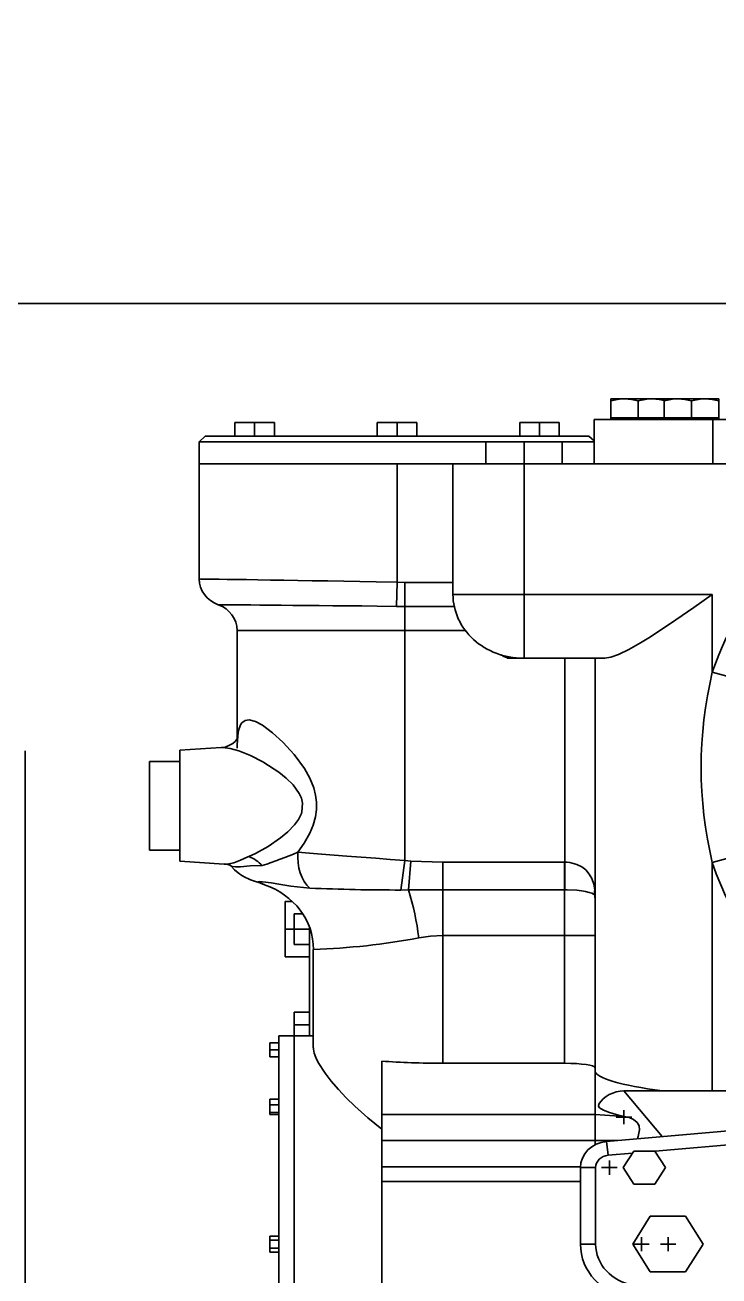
# Model space of a CAD drawing. Extents: x -12047294 to -5625356, y -1456591 to -622873.
# Drawn here: x -5748927.3 to -5748714.1, y -679931.8 to -679547.6 of the extents above; entities that cross this region are included whole.
import ezdxf

# ---------------------------------------------------------------- set-up
doc = ezdxf.new("R2010")
doc.units = 0
doc.header["$LTSCALE"] = 10
doc.header["$MEASUREMENT"] = 0
doc.layers.add('A-TEXTROOM-报建', color=210, linetype='Continuous')
doc.layers.add('M-W-EQUIP', color=156, linetype='Continuous', lineweight=35)

# ---------------------------------------------------------------- blocks, each defined once
blk = doc.blocks.new('300RT')
at = {"layer": 'M-W-EQUIP'}
for p, q in [((2927.13, 831.23, 0), (3378.69, 831.23, 0)), ((3054.39, 806.01, 0), (3054.39, 805.42, 0)), ((3054.39, 806.01, 0), (3059.13, 806.01, 0)), ((3054.39, 805.42, 0), (3056.71, 805.85, 0)), ((3054.39, 800.95, 0), (3054.39, 805.42, 0)), ((3056.71, 805.85, 0), (3059.13, 806.01, 0)), ((3068.61, 806.01, 0), (3059.13, 806.01, 0)), ((3063.87, 805.42, 0), (3066.19, 805.85, 0)), ((3063.87, 800.95, 0), (3063.87, 805.42, 0)), ((3066.19, 805.85, 0), (3068.61, 806.01, 0)), ((3073.35, 806.01, 0), (3068.61, 806.01, 0)), ((3073.35, 806.01, 0), (3077.55, 806.01, 0)), ((3073.35, 805.42, 0), (3073.35, 806.01, 0)), ((3073.35, 805.52, 0), (3075.13, 805.85, 0)), ((3073.35, 800.95, 0), (3073.35, 805.42, 0)), ((3075.13, 805.85, 0), (3077.55, 806.01, 0)), ((3087.03, 806.01, 0), (3077.55, 806.01, 0)), ((3082.29, 805.42, 0), (3084.61, 805.85, 0)), ((3082.29, 800.95, 0), (3082.29, 805.42, 0)), ((3084.61, 805.85, 0), (3087.03, 806.01, 0)), ((3091.77, 806.01, 0), (3087.03, 806.01, 0)), ((3091.77, 805.42, 0), (3091.77, 806.01, 0)), ((3091.77, 800.95, 0), (3091.77, 805.42, 0)), ((3054.39, 800.95, 0), (3054.39, 800.5, 0)), ((3059.13, 800.95, 0), (3054.39, 800.95, 0)), ((3063.87, 800.95, 0), (3059.13, 800.95, 0)), ((3068.61, 800.95, 0), (3063.87, 800.95, 0)), ((3073.35, 800.95, 0), (3068.61, 800.95, 0)), ((3073.35, 800.5, 0), (3073.35, 800.95, 0)), ((3077.55, 800.95, 0), (3073.35, 800.95, 0)), ((3082.29, 800.95, 0), (3077.55, 800.95, 0)), ((3087.03, 800.95, 0), (3082.29, 800.95, 0)), ((3091.77, 800.95, 0), (3087.03, 800.95, 0)), ((3091.77, 800.5, 0), (3091.77, 800.95, 0)), ((2825.78, 800.5, 0), (3056.48, 800.5, 0)), ((3056.48, 800.5, 0), (3056.48, 788.77, 0)), ((3056.48, 800.5, 0), (3097.57, 800.5, 0)), ((3097.57, 800.5, 0), (3097.57, 788.77, 0)), ((3109.61, 799.77, 0), (3109.61, 796.1, 0)), ((3109.61, 799.77, 0), (3116.46, 799.77, 0)), ((3116.46, 799.77, 0), (3116.46, 796.1, 0)), ((3116.46, 799.77, 0), (3123.31, 799.77, 0)), ((3123.31, 799.77, 0), (3123.31, 796.1, 0)), ((3158.88, 799.77, 0), (3158.88, 796.1, 0)), ((3158.88, 799.77, 0), (3165.73, 799.77, 0)), ((3165.73, 799.77, 0), (3165.73, 796.1, 0)), ((3165.73, 799.77, 0), (3172.57, 799.77, 0)), ((3172.57, 799.77, 0), (3172.57, 796.1, 0)), ((3208.14, 799.77, 0), (3208.14, 796.1, 0)), ((3208.14, 799.77, 0), (3214.99, 799.77, 0)), ((3214.99, 799.77, 0), (3214.99, 796.1, 0)), ((3214.99, 799.77, 0), (3221.84, 799.77, 0)), ((3221.84, 799.77, 0), (3221.84, 796.1, 0)), ((3099.36, 796.1, 0), (3097.57, 794.86, 0)), ((3108.65, 794.64, 0), (3097.57, 794.64, 0)), ((3099.36, 796.1, 0), (3198.91, 796.1, 0)), ((3108.65, 794.64, 0), (3108.65, 788.77, 0)), ((3108.65, 794.64, 0), (3121.82, 794.64, 0)), ((3121.82, 794.64, 0), (3121.82, 788.77, 0)), ((3121.82, 794.64, 0), (3134.99, 794.64, 0)), ((3134.99, 794.64, 0), (3134.99, 788.77, 0)), ((3199.96, 794.64, 0), (3134.99, 794.64, 0)), ((3198.91, 796.1, 0), (3232.09, 796.1, 0)), ((3234.2, 794.64, 0), (3199.96, 794.64, 0)), ((3234.2, 794.64, 0), (3232.09, 796.1, 0)), ((3234.2, 788.77, 0), (3234.2, 794.64, 0)), ((2825.78, 788.77, 0), (3056.48, 788.77, 0)), ((3121.82, 788.77, 0), (2984.17, 788.77, 0)), ((3121.82, 788.77, 0), (3146.39, 788.77, 0)), ((3121.82, 754.28, 0), (3121.82, 788.77, 0)), ((3146.39, 754.28, 0), (3146.39, 788.77, 0)), ((3146.39, 788.77, 0), (3165.73, 788.77, 0)), ((3165.73, 757.48, 0), (3165.73, 788.77, 0)), ((3165.73, 788.77, 0), (3234.2, 788.77, 0)), ((3199.96, 788.77, 0), (3165.73, 788.77, 0)), ((3234.2, 788.77, 0), (3199.96, 788.77, 0)), ((3234.2, 758.35, 0), (3234.2, 788.77, 0)), ((3172.92, 757.59, 0), (3178.55, 757.67, 0)), ((3178.55, 757.67, 0), (3184.09, 757.75, 0)), ((3184.09, 757.75, 0), (3189.66, 757.82, 0)), ((3189.66, 757.82, 0), (3195.05, 757.89, 0)), ((3195.05, 757.89, 0), (3200.09, 757.96, 0)), ((3200.09, 757.96, 0), (3204.89, 758.02, 0)), ((3204.89, 758.02, 0), (3209.54, 758.07, 0)), ((3209.54, 758.07, 0), (3213.88, 758.13, 0)), ((3213.88, 758.13, 0), (3217.75, 758.17, 0)), ((3217.75, 758.17, 0), (3221.27, 758.21, 0)), ((3221.27, 758.21, 0), (3224.49, 758.25, 0)), ((3224.49, 758.25, 0), (3227.28, 758.28, 0)), ((3227.28, 758.28, 0), (3229.55, 758.3, 0)), ((3229.55, 758.3, 0), (3231.39, 758.32, 0)), ((3231.39, 758.32, 0), (3232.81, 758.33, 0)), ((3232.81, 758.33, 0), (3233.74, 758.34, 0)), ((3233.74, 758.34, 0), (3234.16, 758.35, 0)), ((3234.16, 758.35, 0), (3234.14, 758.35, 0)), ((3056.69, 754.28, 0), (3121.82, 754.28, 0)), ((3056.73, 754.27, 0), (3056.69, 754.28, 0)), ((3056.69, 754.28, 0), (3056.69, 733.67, 0)), ((3121.82, 737.41, 0), (3121.82, 754.28, 0)), ((3121.82, 754.28, 0), (3125.12, 754.28, 0)), ((3125.12, 754.28, 0), (3128.36, 754.28, 0)), ((3128.36, 754.28, 0), (3131.49, 754.28, 0)), ((3131.49, 754.28, 0), (3134.43, 754.28, 0)), ((3134.43, 754.28, 0), (3137.15, 754.28, 0)), ((3137.15, 754.28, 0), (3139.59, 754.28, 0)), ((3139.59, 754.28, 0), (3141.71, 754.28, 0)), ((3141.71, 754.28, 0), (3143.47, 754.28, 0)), ((3143.47, 754.28, 0), (3144.83, 754.28, 0)), ((3144.83, 754.28, 0), (3145.78, 754.28, 0)), ((3145.78, 754.28, 0), (3146.3, 754.28, 0)), ((3146.3, 754.28, 0), (3146.34, 754.28, 0)), ((3146.39, 757.45, 0), (3163.09, 757.45, 0)), ((3163.09, 757.45, 0), (3165.73, 757.48, 0)), ((3163.09, 751.1, 0), (3163.09, 757.45, 0)), ((3165.73, 757.48, 0), (3172.92, 757.59, 0)), ((3165.96, 751.11, 0), (3165.73, 757.48, 0)), ((3063.08, 750.85, 0), (3056.73, 754.27, 0)), ((3163.09, 751.1, 0), (3145.91, 751.1, 0)), ((3165.96, 751.11, 0), (3163.09, 751.1, 0)), ((3163.09, 751.1, 0), (3163.09, 744.75, 0)), ((3172.58, 751.17, 0), (3165.96, 751.11, 0)), ((3177.86, 751.21, 0), (3172.58, 751.17, 0)), ((3183.05, 751.25, 0), (3177.86, 751.21, 0)), ((3187.96, 751.29, 0), (3183.05, 751.25, 0)), ((3192.71, 751.32, 0), (3187.96, 751.29, 0)), ((3197.37, 751.35, 0), (3192.71, 751.32, 0)), ((3201.79, 751.38, 0), (3197.37, 751.35, 0)), ((3205.84, 751.41, 0), (3201.79, 751.38, 0)), ((3209.61, 751.44, 0), (3205.84, 751.41, 0)), ((3213.15, 751.46, 0), (3209.61, 751.44, 0)), ((3216.35, 751.48, 0), (3213.15, 751.46, 0)), ((3219.11, 751.5, 0), (3216.35, 751.48, 0)), ((3221.51, 751.51, 0), (3219.11, 751.5, 0)), ((3223.57, 751.52, 0), (3221.51, 751.51, 0)), ((3225.22, 751.53, 0), (3223.57, 751.52, 0)), ((3226.42, 751.54, 0), (3225.22, 751.53, 0)), ((3227.21, 751.55, 0), (3226.42, 751.54, 0)), ((3227.59, 751.55, 0), (3227.21, 751.55, 0)), ((3227.56, 751.55, 0), (3227.59, 751.55, 0)), ((3069.26, 747.58, 0), (3063.08, 750.85, 0)), ((3075.64, 744.3, 0), (3069.26, 747.58, 0)), ((3163.09, 744.75, 0), (3142.09, 744.75, 0)), ((3163.09, 683.87, 0), (3163.09, 744.75, 0)), ((3221.03, 744.75, 0), (3163.09, 744.75, 0)), ((3221.03, 716.08, 0), (3221.03, 744.75, 0)), ((3078.64, 742.82, 0), (3075.64, 744.3, 0)), ((3081.55, 741.44, 0), (3078.64, 742.82, 0)), ((3085.59, 739.68, 0), (3081.55, 741.44, 0)), ((3089.17, 738.35, 0), (3085.59, 739.68, 0)), ((3091.74, 737.65, 0), (3089.17, 738.35, 0)), ((3093.82, 737.41, 0), (3091.74, 737.65, 0)), ((3121.82, 737.41, 0), (3093.82, 737.41, 0)), ((3097.21, 674.42, 0), (3097.21, 737.41, 0)), ((3107.73, 737.41, 0), (3107.73, 683.46, 0)), ((3121.82, 737.41, 0), (3122.16, 737.41, 0)), ((3122.2, 737.41, 0), (3127.65, 737.41, 0)), ((3041.57, 730.47, 0), (3056.69, 733.67, 0)), ((3208.79, 717.7, 0), (3212.28, 719.65, 0)), ((3212.28, 719.65, 0), (3214.73, 720.64, 0)), ((3214.73, 720.64, 0), (3216.92, 721.07, 0)), ((3216.92, 721.07, 0), (3218.28, 720.93, 0)), ((3218.28, 720.93, 0), (3219.38, 720.35, 0)), ((3219.38, 720.35, 0), (3219.88, 719.8, 0)), ((3219.88, 719.8, 0), (3220.56, 718.31, 0)), ((3220.56, 718.31, 0), (3220.93, 716.26, 0)), ((3201.3, 711.93, 0), (3205.23, 715.23, 0)), ((3205.23, 715.23, 0), (3208.79, 717.7, 0)), ((3220.83, 716.34, 0), (3220.74, 716.49, 0)), ((3220.74, 716.49, 0), (3220.75, 716.48, 0)), ((3221.1, 715.99, 0), (3220.83, 716.34, 0)), ((3220.93, 716.26, 0), (3221.03, 713.83, 0)), ((3221.65, 715.46, 0), (3221.1, 715.99, 0)), ((3222.59, 714.83, 0), (3221.65, 715.46, 0)), ((3223.87, 714.27, 0), (3222.59, 714.83, 0)), ((3197.77, 708.21, 0), (3201.3, 711.93, 0)), ((3216.46, 711.64, 0), (3212.15, 709.95, 0)), ((3220.49, 712.88, 0), (3216.46, 711.64, 0)), ((3223.43, 713.52, 0), (3220.49, 712.88, 0)), ((3221.03, 713.83, 0), (3221.03, 713.61, 0)), ((3225.97, 713.76, 0), (3223.43, 713.52, 0)), ((3225.22, 713.9, 0), (3223.87, 714.27, 0)), ((3226.43, 713.75, 0), (3225.22, 713.9, 0)), ((3226.52, 713.75, 0), (3225.97, 713.76, 0)), ((3226.52, 713.75, 0), (3226.43, 713.75, 0)), ((3240.84, 713.05, 0), (3226.6, 713.75, 0)), ((3240.84, 683.71, 0), (3240.84, 713.05, 0)), ((3294.41, 712.87, 0), (3294.41, 463.42, 0)), ((3195.95, 705.71, 0), (3197.77, 708.21, 0)), ((3211.8, 709.8, 0), (3206.65, 707.26, 0)), ((3212.15, 709.95, 0), (3211.8, 709.8, 0)), ((3251.37, 710.12, 0), (3240.84, 710.12, 0)), ((3251.37, 710.12, 0), (3251.37, 698.38, 0)), ((3194.55, 703.08, 0), (3195.95, 705.71, 0)), ((3204.09, 705.7, 0), (3201.71, 703.93, 0)), ((3206.65, 707.26, 0), (3204.09, 705.7, 0)), ((3193.92, 701.21, 0), (3194.55, 703.08, 0)), ((3199.54, 701.65, 0), (3198.81, 700.41, 0)), ((3201.71, 703.93, 0), (3199.54, 701.65, 0)), ((3193.59, 699.32, 0), (3193.92, 701.21, 0)), ((3193.6, 697.36, 0), (3193.59, 699.32, 0)), ((3198.81, 700.41, 0), (3198.4, 699.04, 0)), ((3198.4, 699.04, 0), (3198.64, 696.78, 0)), ((3251.37, 698.38, 0), (3251.37, 686.64, 0)), ((3193.94, 695.46, 0), (3193.6, 697.36, 0)), ((3194.76, 693.2, 0), (3193.94, 695.46, 0)), ((3198.64, 696.78, 0), (3198.81, 696.35, 0)), ((3198.81, 696.35, 0), (3199.78, 694.78, 0)), ((3199.78, 694.78, 0), (3201.15, 693.33, 0)), ((3195.91, 691.1, 0), (3194.76, 693.2, 0)), ((3201.15, 693.33, 0), (3203.46, 691.49, 0)), ((3203.46, 691.49, 0), (3206.03, 689.86, 0)), ((3197.83, 688.47, 0), (3195.91, 691.1, 0)), ((3200, 686.09, 0), (3197.83, 688.47, 0)), ((3206.03, 689.86, 0), (3210.33, 687.62, 0)), ((3056.69, 683.34, 0), (3041.57, 686.54, 0)), ((3178.12, 684.78, 0), (3183.05, 685.08, 0)), ((3183.05, 685.08, 0), (3187.51, 685.34, 0)), ((3187.51, 685.34, 0), (3191.81, 685.6, 0)), ((3191.81, 685.6, 0), (3196.03, 685.85, 0)), ((3196.03, 685.85, 0), (3200, 686.09, 0)), ((3200, 686.09, 0), (3200.06, 684.66, 0)), ((3210.33, 687.62, 0), (3214.73, 685.76, 0)), ((3214.73, 685.76, 0), (3217.01, 684.93, 0)), ((3217.01, 684.93, 0), (3217.3, 684.83, 0)), ((3217.3, 684.83, 0), (3219.9, 683.95, 0)), ((3240.84, 686.64, 0), (3251.37, 686.64, 0)), ((3056.69, 683.34, 0), (3056.69, 622.96, 0)), ((3100.47, 681.39, 0), (3101.84, 682.19, 0)), ((3101.84, 682.19, 0), (3103.5, 682.84, 0)), ((3103.5, 682.84, 0), (3106.02, 683.35, 0)), ((3106.02, 683.35, 0), (3106.86, 683.43, 0)), ((3106.86, 683.43, 0), (3107.73, 683.46, 0)), ((3107.73, 683.46, 0), (3107.76, 676.18, 0)), ((3107.73, 683.46, 0), (3107.79, 683.46, 0)), ((3107.79, 683.46, 0), (3149.92, 683.46, 0)), ((3107.79, 683.46, 0), (3107.79, 676.18, 0)), ((3149.92, 683.46, 0), (3161.01, 683.73, 0)), ((3149.92, 683.46, 0), (3149.92, 676.18, 0)), ((3161.01, 683.73, 0), (3163.09, 683.87, 0)), ((3161.01, 683.73, 0), (3161.79, 676.12, 0)), ((3163.09, 683.87, 0), (3168.1, 684.18, 0)), ((3163.09, 683.87, 0), (3164.46, 676.09, 0)), ((3168.1, 684.18, 0), (3173.07, 684.48, 0)), ((3173.07, 684.48, 0), (3178.12, 684.78, 0)), ((3199.66, 681.89, 0), (3199.21, 680.6, 0)), ((3199.95, 683.25, 0), (3199.66, 681.89, 0)), ((3200.06, 684.66, 0), (3199.95, 683.25, 0)), ((3212.37, 682.58, 0), (3212.41, 682.58, 0)), ((3212.41, 682.58, 0), (3216.49, 682.47, 0)), ((3216.49, 682.47, 0), (3219.93, 682.25, 0)), ((3219.9, 683.95, 0), (3222.24, 683.29, 0)), ((3219.93, 682.25, 0), (3221.64, 682.21, 0)), ((3221.64, 682.21, 0), (3222.81, 682.33, 0)), ((3221.94, 681.44, 0), (3223.18, 682.46, 0)), ((3222.24, 683.29, 0), (3224.54, 682.96, 0)), ((3222.81, 682.33, 0), (3223.03, 682.43, 0)), ((3223.18, 682.46, 0), (3223.22, 682.51, 0)), ((3224.54, 682.96, 0), (3225.55, 683.02, 0)), ((3225.56, 682.96, 0), (3240.84, 683.71, 0)), ((3097.69, 677.67, 0), (3098.34, 679.11, 0)), ((3098.34, 679.11, 0), (3099.24, 680.31, 0)), ((3099.24, 680.31, 0), (3100.47, 681.39, 0)), ((3197.83, 678.33, 0), (3196.93, 677.38, 0)), ((3198.59, 679.41, 0), (3197.83, 678.33, 0)), ((3199.21, 680.6, 0), (3198.59, 679.41, 0)), ((3212.23, 678.26, 0), (3209.29, 677.96, 0)), ((3213.45, 678.34, 0), (3212.23, 678.26, 0)), ((3213.83, 678.29, 0), (3213.45, 678.34, 0)), ((3213.58, 678.06, 0), (3214.4, 678.29, 0)), ((3213.6, 678.18, 0), (3213.83, 678.29, 0)), ((3214.4, 678.29, 0), (3215.03, 678.46, 0)), ((3215.03, 678.46, 0), (3215.38, 678.55, 0)), ((3215.38, 678.55, 0), (3215.76, 678.65, 0)), ((3215.76, 678.65, 0), (3216.38, 678.82, 0)), ((3216.38, 678.82, 0), (3217.12, 679.05, 0)), ((3217.12, 679.05, 0), (3218.14, 679.41, 0)), ((3218.14, 679.41, 0), (3219.39, 679.95, 0)), ((3219.39, 679.95, 0), (3220.66, 680.61, 0)), ((3220.66, 680.61, 0), (3221.94, 681.44, 0)), ((3097.34, 676.11, 0), (3097.69, 677.67, 0)), ((3097.73, 674.96, 0), (3097.37, 674.64, 0)), ((3098.38, 675.23, 0), (3097.73, 674.96, 0)), ((3099.29, 675.48, 0), (3098.38, 675.23, 0)), ((3100.5, 675.7, 0), (3099.29, 675.48, 0)), ((3101.9, 675.88, 0), (3100.5, 675.7, 0)), ((3103.53, 676.03, 0), (3101.9, 675.88, 0)), ((3106.9, 676.17, 0), (3103.53, 676.03, 0)), ((3107.76, 676.18, 0), (3106.9, 676.17, 0)), ((3107.79, 676.18, 0), (3107.76, 676.18, 0)), ((3107.79, 676.18, 0), (3107.79, 664.04, 0)), ((3149.92, 676.18, 0), (3107.79, 676.18, 0)), ((3161.79, 676.12, 0), (3149.92, 676.18, 0)), ((3149.92, 664.04, 0), (3149.92, 676.18, 0)), ((3164.46, 676.09, 0), (3161.79, 676.12, 0)), ((3196.93, 677.38, 0), (3195.91, 676.59, 0)), ((3202.52, 677.11, 0), (3195.91, 676.59, 0)), ((3205.93, 677.54, 0), (3202.52, 677.11, 0)), ((3209.29, 677.96, 0), (3205.93, 677.54, 0)), ((3211.61, 677.51, 0), (3211.78, 677.56, 0)), ((3211.78, 677.56, 0), (3212.74, 677.82, 0)), ((3211.78, 677.56, 0), (3212.22, 677.7, 0)), ((3212.22, 677.7, 0), (3213.19, 678.04, 0)), ((3212.74, 677.82, 0), (3213.22, 677.96, 0)), ((3213.19, 678.04, 0), (3213.6, 678.18, 0)), ((3213.22, 677.96, 0), (3213.58, 678.06, 0)), ((3097.25, 673.66, 0), (3097.21, 674.42, 0)), ((3097.25, 673.66, 0), (3097.25, 628.19, 0)), ((3204.49, 673.07, 0), (3201.99, 673.07, 0)), ((3204.49, 673.07, 0), (3204.49, 665.73, 0)), ((3201.33, 669.77, 0), (3198.37, 669.77, 0)), ((3201.33, 669.77, 0), (3201.33, 665.73, 0)), ((3196.06, 666.32, 0), (3196.06, 637.49, 0)), ((3201.33, 665.73, 0), (3196.06, 665.73, 0)), ((3201.33, 665.73, 0), (3201.33, 661.7, 0)), ((3204.49, 665.73, 0), (3201.33, 665.73, 0)), ((3204.49, 665.73, 0), (3204.49, 658.4, 0)), ((3097.25, 664.04, 0), (3107.79, 664.04, 0)), ((3107.79, 664.04, 0), (3107.79, 630.27, 0)), ((3149.92, 664.04, 0), (3107.79, 664.04, 0)), ((3154.14, 663.88, 0), (3149.92, 664.04, 0)), ((3149.92, 630.27, 0), (3149.92, 664.04, 0)), ((3158.21, 663.44, 0), (3154.14, 663.88, 0)), ((3201.33, 661.7, 0), (3196.06, 661.7, 0)), ((3194.65, 660.38, 0), (3194.64, 660.38, 0)), ((3194.7, 634.32, 0), (3194.7, 660.38, 0)), ((3204.49, 658.4, 0), (3196.06, 658.4, 0)), ((3201.33, 643.78, 0), (3196.06, 643.78, 0)), ((3201.33, 643.78, 0), (3201.33, 640.48, 0)), ((3201.33, 640.48, 0), (3196.06, 640.48, 0)), ((3201.33, 640.48, 0), (3201.33, 637.49, 0)), ((3201.33, 637.49, 0), (3194.7, 637.49, 0)), ((3206.6, 637.49, 0), (3201.33, 637.49, 0)), ((3201.33, 637.49, 0), (3201.33, 541.27, 0)), ((3201.33, 541.27, 0), (3201.33, 637.49, 0)), ((3206.6, 637.49, 0), (3206.6, 527.44, 0)), ((3209.76, 635.65, 0), (3206.6, 635.65, 0)), ((3209.76, 635.65, 0), (3209.76, 633.82, 0)), ((3193.85, 631.8, 0), (3194.42, 632.99, 0)), ((3194.42, 632.99, 0), (3194.68, 634.03, 0)), ((3194.68, 634.03, 0), (3194.66, 634.32, 0)), ((3209.76, 633.82, 0), (3206.6, 633.82, 0)), ((3209.76, 631.98, 0), (3206.6, 631.98, 0)), ((3209.76, 633.82, 0), (3209.76, 631.98, 0)), ((3149.92, 630.27, 0), (3107.79, 630.27, 0)), ((3170.99, 616.72, 0), (3170.99, 630.85, 0)), ((3190.6, 627.66, 0), (3193, 630.49, 0)), ((3193, 630.49, 0), (3193.85, 631.8, 0)), ((3097.25, 616.72, 0), (3097.25, 628.19, 0)), ((3186.01, 623.37, 0), (3188.47, 625.57, 0)), ((3188.47, 625.57, 0), (3190.6, 627.66, 0)), ((2890.81, 622.96, 0), (3093.24, 609.61, 0)), ((2890.81, 622.96, 0), (3087.24, 622.96, 0)), ((3074.01, 610.87, 0), (3087.24, 622.96, 0)), ((3183.31, 621.16, 0), (3186.01, 623.37, 0)), ((3095.69, 618.51, 0), (3096.08, 618.94, 0)), ((3096.08, 618.94, 0), (3096, 619.36, 0)), ((3175.89, 615.84, 0), (3180.34, 618.91, 0)), ((3180.34, 618.91, 0), (3183.31, 621.16, 0)), ((3209.76, 620.82, 0), (3206.6, 620.82, 0)), ((3209.76, 619.32, 0), (3206.6, 619.32, 0)), ((3209.76, 620.82, 0), (3209.76, 619.32, 0)), ((3209.76, 619.32, 0), (3209.76, 617.28, 0)), ((3083.95, 615.37, 0), (3082.66, 614.61, 0)), ((3085.5, 615.9, 0), (3083.95, 615.37, 0)), ((3087.24, 615.99, 0), (3084.57, 615.99, 0)), ((3087.13, 616.24, 0), (3085.5, 615.9, 0)), ((3087.13, 616.24, 0), (3097.25, 616.72, 0)), ((3087.13, 616.24, 0), (3089.9, 616.71, 0)), ((3087.24, 615.99, 0), (3087.24, 617.85, 0)), ((3087.24, 615.99, 0), (3087.24, 614.13, 0)), ((3087.24, 615.99, 0), (3089.92, 615.99, 0)), ((3089.9, 616.71, 0), (3092.21, 617.22, 0)), ((3092.21, 617.22, 0), (3094.35, 617.86, 0)), ((3094.35, 617.86, 0), (3095.69, 618.51, 0)), ((3170.99, 616.72, 0), (3097.25, 616.72, 0)), ((3097.25, 616.72, 0), (3097.25, 609.85, 0)), ((3170.99, 616.72, 0), (3170.99, 609.85, 0)), ((3170.99, 612.88, 0), (3175.89, 615.84, 0)), ((3209.76, 617.28, 0), (3206.6, 617.28, 0)), ((3209.76, 616.73, 0), (3206.6, 616.73, 0)), ((3209.76, 617.28, 0), (3209.76, 616.73, 0)), ((3076.5, 607.03, 0), (2950.58, 615.33, 0)), ((3082.02, 613.73, 0), (3081.9, 612.67, 0)), ((3081.9, 612.67, 0), (3082.31, 610.95, 0)), ((3082.66, 614.61, 0), (3082.02, 613.73, 0)), ((3082.31, 610.95, 0), (3082.52, 610.31, 0)), ((3089.52, 609.85, 0), (3097.25, 609.85, 0)), ((3093.24, 609.61, 0), (3092.75, 605.95, 0)), ((3097.25, 608.72, 0), (3097.25, 609.85, 0)), ((3170.99, 609.85, 0), (3097.25, 609.85, 0)), ((3170.99, 602.89, 0), (3170.99, 609.85, 0)), ((3076.54, 607.07, 0), (3072.89, 602.67, 0)), ((3083.83, 607.07, 0), (3076.54, 607.07, 0)), ((3087.48, 602.67, 0), (3083.83, 607.07, 0)), ((3092.75, 605.95, 0), (3084.3, 606.51, 0)), ((3072.89, 602.67, 0), (3076.54, 598.27, 0)), ((3083.83, 598.27, 0), (3087.48, 602.67, 0)), ((3092.3, 602.67, 0), (3089.62, 602.67, 0)), ((3092.3, 602.67, 0), (3092.3, 604.53, 0)), ((3092.3, 602.67, 0), (3092.3, 600.8, 0)), ((3092.3, 602.67, 0), (3094.98, 602.67, 0)), ((3097.04, 582.46, 0), (3097.04, 602.67, 0)), ((3102.31, 602.67, 0), (3097.04, 602.67, 0)), ((3170.99, 602.89, 0), (3102.3, 602.89, 0)), ((3102.31, 602.67, 0), (3102.31, 582.46, 0)), ((3170.99, 602.89, 0), (3170.99, 599.01, 0)), ((3170.99, 599.01, 0), (3102.31, 599.01, 0)), ((3170.99, 525.46, 0), (3170.99, 599.01, 0)), ((3076.54, 598.27, 0), (3083.83, 598.27, 0)), ((3065.99, 589.8, 0), (3059.91, 582.46, 0)), ((3078.16, 589.8, 0), (3065.99, 589.8, 0)), ((3084.24, 582.46, 0), (3078.16, 589.8, 0)), ((3059.91, 582.46, 0), (3065.99, 575.13, 0)), ((3071.97, 582.46, 0), (3069.29, 582.46, 0)), ((3071.97, 582.46, 0), (3071.97, 584.33, 0)), ((3071.97, 582.46, 0), (3071.97, 580.6, 0)), ((3071.97, 582.46, 0), (3074.64, 582.46, 0)), ((3078.16, 575.13, 0), (3084.24, 582.46, 0)), ((3081.24, 582.46, 0), (3078.56, 582.46, 0)), ((3081.24, 582.46, 0), (3081.24, 584.33, 0)), ((3081.24, 582.46, 0), (3081.24, 580.6, 0)), ((3081.24, 582.46, 0), (3083.91, 582.46, 0)), ((3102.31, 582.46, 0), (3097.04, 582.46, 0)), ((3209.76, 584.58, 0), (3206.6, 584.58, 0)), ((3209.76, 583.52, 0), (3206.6, 583.52, 0)), ((3209.76, 584.58, 0), (3209.76, 583.52, 0)), ((3209.76, 583.52, 0), (3209.76, 581.4, 0)), ((3209.76, 581.4, 0), (3206.6, 581.4, 0)), ((3209.76, 580.34, 0), (3206.6, 580.34, 0)), ((3209.76, 581.4, 0), (3209.76, 580.34, 0)), ((3065.99, 575.13, 0), (3078.16, 575.13, 0))]:
    blk.add_line(p, q, dxfattribs=at)
for centre, major_axis, ratio, start_param, end_param in [((3058.9, 795.61, 0), (14.94, 0), 0.696429, 1.232135, 1.555921), ((3068.39, 795.61, 0), (-14.94, 0), 0.696429, 4.373728, 4.697513), ((3077.33, 795.61, 0), (14.94, 0), 0.696429, 1.232135, 1.555921), ((3086.81, 795.61, 0), (14.94, 0), 0.696429, 1.232135, 1.555921), ((2937.86, 708.5, 0), (-124.2, 0), 0.696429, 3.436796, 4.330346), ((3223.67, 758.35, 0), (-10.53, 0), 0.696429, 1.950803, 3.141022), ((3122.16, 754.28, 0), (24.23, 0), 0.696429, 4.712336, 6.283185), ((3231.57, 744.75, 0), (10.53, 0), 0.696429, 1.960098, 3.141593), ((3126.63, 740.3, 0), (-4.15, 0), 0.696429, 1.571036, 2.388427), ((2889.8, 708.5, 0), (-170.76, 0), 0.696429, 2.928368, 3.354817), ((3262.78, 781.06, 0), (150.13, 0), 0.696429, 4.28093, 4.369922), ((3222.02, 676.74, 0), (12.79, 0), 0.696429, 1.973477, 2.426128), ((2937.86, 708.5, 0), (124.2, 0), 0.696429, -1.422158, -0.295203), ((3225.52, 680.07, 0), (4.16, 0), 0.696429, 1.560655, 2.20728), ((3130.82, 673.96, 0), (-33.62, 0), 0.696429, -0.091768, -0.019523), ((3086.57, 675.25, 0), (10.84, 0), 0.696429, -0.081166, 0.113837), ((3270.8, 654.61, 0), (-113.3, 0), 0.696429, -0.276066, -0.112096), ((3165.09, 1141.86, 0), (668.79, 0), 0.696429, 4.711453, 4.7585), ((3220.82, 660.42, 0), (-26.19, 0), 0.696429, -1.211852, 0.002413), ((3099.44, 673.72, 0), (-2.45, 0), 0.696429, -0.568552, -0.422718), ((3105.32, 673.66, 0), (-8.07, 0), 0.696429, -0.175529, 0), ((3202.55, 812.58, 0), (-218.69, 0), 0.696429, 1.36666, 1.534619), ((3107.79, 629.1, 0), (-10.53, 0), 0.11133, -1.570796, 0), ((3149.92, 635.25, 0), (44.77, 0), 0.11133, 4.712389, 5.202346), ((3056.69, 626.19, 0), (40.56, 2.03), 0.111057, -1.136114, -0.005546), ((3087.24, 615.99, 0), (-10.01, 0), 0.696429, 3.64598, 4.712389), ((3092.3, 602.67, 0), (-10.01, 0), 0.696429, 3.141593, 4.617947), ((3092.3, 602.67, 0), (4.74, 0), 0.696429, 0, 1.476355), ((3081.24, 582.46, 0), (-15.8, 0), 0.696429, 1.743535, 3.141593), ((3081.24, 582.46, 0), (-21.07, 0), 0.696429, 1.743535, 3.141593)]:
    blk.add_ellipse(centre, major_axis=major_axis, ratio=ratio, start_param=start_param, end_param=end_param, dxfattribs=at)
blk = doc.blocks.new('A$C23335F82')
at = {"layer": 'M-W-EQUIP', "extrusion": (0, 0, -1), "xscale": 0.8880627839735646, "yscale": 1.161290322580645, "zscale": -1, "rotation": 270}
blk.add_blockref('300RT', (0, -2150), dxfattribs=at)
blk = doc.blocks.new('A$C50D712EB')
at = {"layer": 'M-W-EQUIP', "rotation": 270}
blk.add_blockref('A$C23335F82', (15606, -3202), dxfattribs=at)

msp = doc.modelspace()

# ---------------------------------------------------------------- hatches: boundary and pattern name
at = {"layer": 'A-TEXTROOM-报建'}
h = msp.add_hatch(dxfattribs=at)
h.set_pattern_fill('ANSI31', color=156, scale=300)
h.set_pattern_definition([(45, (6459.6, 7e-09), (-336.759605, 336.759605), [])])
edge = h.paths.add_edge_path(flags=16)
edge.add_arc((-5789890.13, -733372.85), 19800.26, 180.000017, 210.331824)
edge.add_line((-5806980.04, -743372.13), (-5798690.91, -743374.96))
edge.add_arc((-5798679.07, -768353.96), 24979, 71.829588, 90.02715, ccw=False)
edge.add_arc((-5798679.07, -768353.96), 24979, 46.406362, 71.829588, ccw=False)
edge.add_arc((-5761511.42, -729209.43), 29000, 226.550729, 235.723444)
edge.add_line((-5777843.87, -753172.97), (-5734626.49, -753172.36))
edge.add_line((-5734626.49, -753172.36), (-5734626.64, -742572.99))
edge.add_line((-5734626.64, -742572.99), (-5724090.31, -742573.23))
edge.add_line((-5724090.31, -742573.23), (-5724090.31, -706872.96))
edge.add_line((-5724090.31, -706872.96), (-5715090.37, -706872.96))
edge.add_line((-5715090.37, -706872.96), (-5715090.37, -697848.88))
edge.add_arc((-5806750.56, -701974.82), 91753, 2.5773378, 4.9633211)
edge.add_arc((-5757072.82, -697881.76), 41908, 5.264521, 17.986102)
edge.add_arc((-5817479.26, -718426.12), 105710, 18.4672514, 21.4371853)
edge.add_arc((-5747881.98, -689052.2), 30252, 17.826219, 40.559048)
edge.add_arc((-5746701.1, -686704.33), 27846.71, 38.468297, 72.820754)
edge.add_arc((-5793741.7, -821555.82), 170652.45, 71.1042, 72.7569779)
edge.add_line((-5743156, -658573.16), (-5782091.31, -658573.16))
edge.add_line((-5782091.31, -658573.16), (-5782091.31, -664172.85))
edge.add_line((-5782091.31, -664172.85), (-5804290.41, -664172.85))
edge.add_line((-5804290.41, -664172.85), (-5804290.41, -680572.77))
edge.add_line((-5804290.41, -680572.77), (-5809690.41, -680572.77))
edge.add_line((-5809690.41, -680572.77), (-5809690.39, -733372.86))
h.paths.add_polyline_path([(-5821993.28, -644043.68), (-5678940.27, -644043.68), (-5678940.27, -767193.68), (-5821993.28, -767193.68)])

# ---------------------------------------------------------------- block references
msp.add_blockref('A$C50D712EB', (-5759457.66, -677396.43))

doc.saveas('drawing.dxf')
